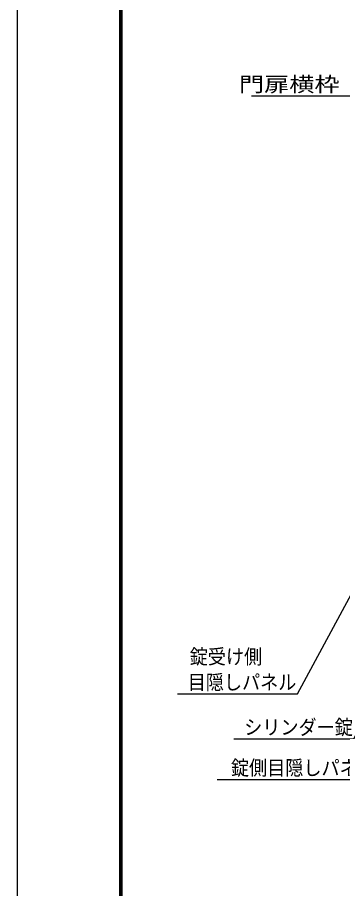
# Model space of a CAD drawing. Units: millimetres, scale not verified. Extents: x -4455 to 4455, y -3150 to 3150.
# Drawn here: x -4455 to -3501, y -1822 to 730 of the extents above; entities that cross this region are included whole.
import ezdxf
from ezdxf.enums import TextEntityAlignment as Align

# ---------------------------------------------------------------- set-up
doc = ezdxf.new("R2010")
doc.units = ezdxf.units.MM
doc.header["$LTSCALE"] = 20
doc.linetypes.add('USER2', pattern=[0.375, 0.25, -0.125])
for name, color, linetype, lineweight in [('0-0_0', 3, 'USER2', 25), ('0-2_寸法線', 4, 'Continuous', 25), ('0-7_扉縦枠', 7, 'Continuous', 25)]:
    doc.layers.add(name, color=color, linetype=linetype, lineweight=lineweight)
doc.styles.add('ＭＳ ゴシック', font='')
doc.styles.get('ＭＳ ゴシック').set_extended_font_data('MS Gothic')

msp = doc.modelspace()

# ---------------------------------------------------------------- linework, layer by layer
at = {"layer": '0-0_0', "linetype": 'Continuous'}
msp.add_lwpolyline([(-4454.83, 3150.14), (4455.17, 3150.14), (4455.17, -3149.86), (-4454.83, -3149.86)], close=True, dxfattribs=at)
at = {"layer": '0-0_0', "color": 7, "linetype": 'Continuous'}
for points in [[(-4154.83, 2962.64), (4155.17, 2962.64), (4155.17, -2962.36), (-4154.83, -2962.36)], [(-4152.96, 2960.77), (4153.29, 2960.77), (4153.29, -2960.48), (-4152.96, -2960.48)], [(-4151.08, 2958.89), (4151.42, 2958.89), (4151.42, -2958.61), (-4151.08, -2958.61)], [(-4149.21, 2957.02), (4149.54, 2957.02), (4149.54, -2956.73), (-4149.21, -2956.73)], [(-4147.33, 2955.14), (4147.67, 2955.14), (4147.67, -2954.86), (-4147.33, -2954.86)]]:
    msp.add_lwpolyline(points, close=True, dxfattribs=at)
at = {"layer": '0-2_寸法線'}
for points in [[(-3768.17, 500.5), (-3209.96, 500.5), (-2808.62, 78.19)], [(-3985.58, -1251.44), (-3634.07, -1251.44), (-3093.57, -251.72)], [(-3819.93, -1383.3), (-3468.42, -1383.3), (-2852.78, -237.02)]]:
    msp.add_lwpolyline(points, dxfattribs=at)
at = {"layer": '0-7_扉縦枠'}
msp.add_lwpolyline([(-3868.91, -1502.27), (-3399.28, -1502.27), (-2718.29, -228.54)], dxfattribs=at)

# ---------------------------------------------------------------- texts
at = {"layer": '0-2_寸法線', "color": 2, "style": 'ＭＳ ゴシック'}
for s, width, p in [('門扉横枠 31x31x1.6t', 1.25, (-3805.32, 499.68)), ('錠受け側', 0.9, (-3949.57, -1177.27)), ('目隠しパネル', 0.9, (-3955.57, -1252.27)), ('シリンダー錠', 0.9, (-3789.92, -1384.12)), ('錠側目隠しパネル', 0.9, (-3828.78, -1503.1))]:
    msp.add_text(s, height=43.26, dxfattribs=dict(at, width=width)).set_placement(p, align=Align.BOTTOM_LEFT)

doc.saveas('drawing.dxf')
